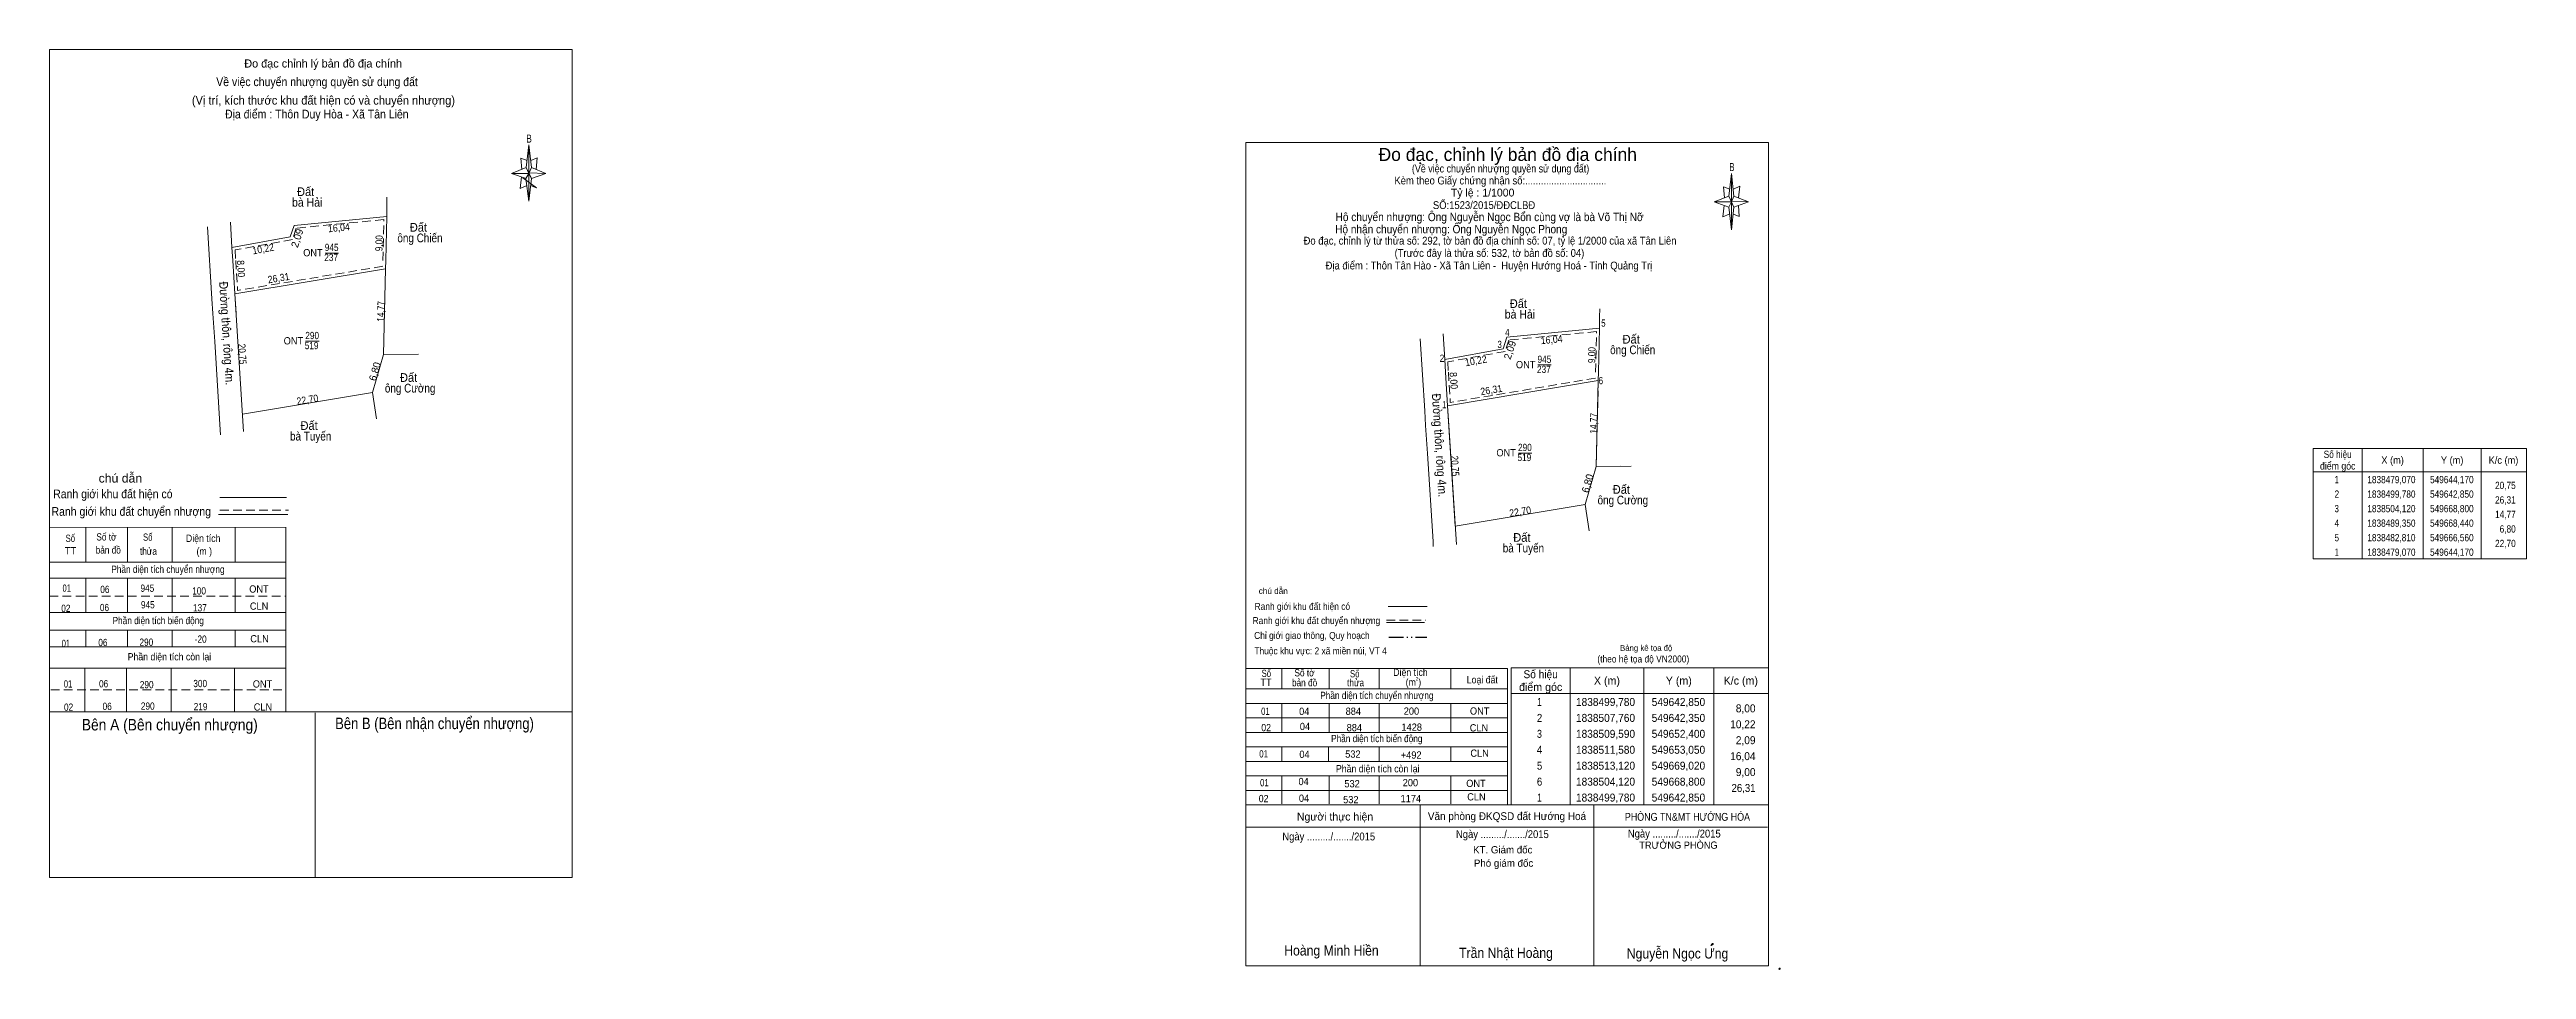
# Model space of a CAD drawing. Header units: metres. Extents: x 549402 to 549829, y 1838403 to 1838561.
import ezdxf
from ezdxf.enums import TextEntityAlignment as Align

# ---------------------------------------------------------------- set-up
doc = ezdxf.new("R2010")
doc.units = ezdxf.units.M
doc.header["$LTSCALE"] = 0.5
doc.header["$PDMODE"] = 32
doc.header["$PDSIZE"] = 0.25
doc.linetypes.add('DASH_DOUBLE_DOT', pattern=[9.2, 5, -1.2, 0.3, -1.2, 0.3, -1.2])
doc.linetypes.add('MEDIUM_DASHED', pattern=[4.5, 3, -1.5])
for name, color, linetype, lineweight in [('1', 7, 'Continuous', 13), ('10', 7, 'Continuous', 13), ('12', 7, 'Continuous', 13), ('15', 7, 'Continuous', 13), ('17', 7, 'Continuous', 13), ('18', 7, 'Continuous', 13), ('21', 7, 'Continuous', 13), ('63', 7, 'Continuous', 13)]:
    doc.layers.add(name, color=color, linetype=linetype, lineweight=lineweight)
doc.layers.add('20', color=7, linetype='Continuous')

msp = doc.modelspace()

# ---------------------------------------------------------------- hatches: boundary and pattern name
at = {"layer": '21'}
msp.add_hatch(color=256, dxfattribs=at).paths.add_polyline_path([(549688.51, 1838407.04), (549688.55, 1838407.08), (549688.57, 1838407.12), (549688.53, 1838407.16), (549688.49, 1838407.18), (549688.45, 1838407.16), (549688.41, 1838407.14), (549688.15, 1838406.84), (549688.21, 1838406.84)])

# ---------------------------------------------------------------- linework, layer by layer
at = {"layer": '1'}
for points in [[(549433.68, 1838524.82), (549433.54, 1838527.03), (549443.59, 1838528.86), (549444.24, 1838530.85), (549460.21, 1838532.39), (549460.02, 1838524.82)], [(549433.68, 1838524.82), (549433.54, 1838527.03), (549443.59, 1838528.86), (549444.24, 1838530.85), (549460.21, 1838532.39), (549460.02, 1838524.82)], [(549460.02, 1838524.82), (549459.99, 1838523.39), (549434.04, 1838519.05), (549433.68, 1838524.82)], [(549460.02, 1838524.82), (549459.99, 1838523.39), (549434.04, 1838519.05), (549433.68, 1838524.82)], [(549435.55, 1838495.38), (549434.04, 1838519.05), (549459.99, 1838523.39), (549459.63, 1838508.62), (549457.75, 1838502.08), (549435.36, 1838498.34)], [(549642.49, 1838505.55), (549642.35, 1838507.76), (549652.4, 1838509.59), (549653.05, 1838511.58), (549669.02, 1838513.12), (549668.83, 1838505.55)], [(549642.49, 1838505.55), (549642.35, 1838507.76), (549652.4, 1838509.59), (549653.05, 1838511.58), (549669.02, 1838513.12), (549668.83, 1838505.55)], [(549668.83, 1838505.55), (549668.8, 1838504.12), (549642.85, 1838499.78), (549642.49, 1838505.55)], [(549668.83, 1838505.55), (549668.8, 1838504.12), (549642.85, 1838499.78), (549642.49, 1838505.55)]]:
    msp.add_lwpolyline(points, dxfattribs=at)
msp.add_lwpolyline([(549644.17, 1838479.07), (549642.85, 1838499.78), (549668.8, 1838504.12), (549668.44, 1838489.35), (549666.56, 1838482.81)], close=True, dxfattribs=at)
at = {"layer": '10'}
for p, q in [((549460.21, 1838532.39), (549460.22, 1838534.36)), ((549460.21, 1838532.39), (549460.22, 1838534.36)), ((549460.21, 1838532.39), (549460.22, 1838534.36)), ((549460.22, 1838534.36), (549460.23, 1838535.72)), ((549460.02, 1838524.82), (549460.21, 1838532.39)), ((549459.99, 1838523.39), (549460.02, 1838524.82)), ((549668.83, 1838505.55), (549669.02, 1838513.12)), ((549669.02, 1838513.12), (549669.03, 1838515.09)), ((549669.02, 1838513.12), (549669.03, 1838515.09)), ((549669.02, 1838513.12), (549669.03, 1838515.09)), ((549669.03, 1838515.09), (549669.04, 1838516.45)), ((549457.75, 1838502.08), (549459.63, 1838508.62)), ((549457.75, 1838502.08), (549459.63, 1838508.62)), ((549465.63, 1838508.66), (549459.63, 1838508.62)), ((549668.61, 1838496.41), (549668.8, 1838504.12)), ((549668.8, 1838504.12), (549668.83, 1838505.55)), ((549457.75, 1838502.08), (549458.43, 1838497.53)), ((549457.75, 1838502.08), (549458.43, 1838497.53)), ((549457.75, 1838502.08), (549458.43, 1838497.53)), ((549668.61, 1838496.41), (549668.76, 1838502.34)), ((549666.56, 1838482.81), (549668.44, 1838489.35)), ((549666.56, 1838482.81), (549668.44, 1838489.35)), ((549674.44, 1838489.39), (549668.44, 1838489.35)), ((549674.44, 1838489.39), (549668.44, 1838489.35)), ((549672.58, 1838489.38), (549668.44, 1838489.35)), ((549666.56, 1838482.81), (549667.24, 1838478.26)), ((549666.56, 1838482.81), (549667.24, 1838478.26)), ((549666.56, 1838482.81), (549667.24, 1838478.26))]:
    msp.add_line(p, q, dxfattribs=at)
at = {"layer": '10', "linetype": 'MEDIUM_DASHED'}
for p, q in [((549459.53, 1838524.82), (549459.7, 1838531.84)), ((549668.34, 1838505.55), (549668.51, 1838512.57))]:
    msp.add_line(p, q, dxfattribs=at)
at = {"layer": '10'}
for points in [[(549460.21, 1838532.39), (549444.24, 1838530.85), (549443.59, 1838528.86), (549433.54, 1838527.03)], [(549669.02, 1838513.12), (549653.05, 1838511.58), (549652.4, 1838509.59), (549642.35, 1838507.76)], [(549435.36, 1838498.34), (549457.75, 1838502.08), (549459.63, 1838508.62)], [(549668.44, 1838489.35), (549668.49, 1838491.57), (549668.61, 1838496.41)], [(549668.44, 1838489.35), (549668.49, 1838491.57), (549668.61, 1838496.41)], [(549644.17, 1838479.07), (549666.56, 1838482.81), (549668.44, 1838489.35)]]:
    msp.add_lwpolyline(points, dxfattribs=at)
at = {"layer": '10', "linetype": 'MEDIUM_DASHED'}
for points in [[(549459.7, 1838531.84), (549444.61, 1838530.38), (549443.97, 1838528.42), (549434.07, 1838526.62)], [(549668.51, 1838512.57), (549653.42, 1838511.11), (549652.78, 1838509.15), (549642.88, 1838507.35)]]:
    msp.add_lwpolyline(points, dxfattribs=at)
at = {"layer": '12'}
msp.add_line((549402.13, 1838418.58), (549492.13, 1838418.58), dxfattribs=at)
at = {"layer": '15'}
for p, q in [((549449.59, 1838526.09), (549451.9, 1838526.09)), ((549459.99, 1838523.39), (549434.04, 1838519.05)), ((549446.23, 1838510.92), (549448.54, 1838510.92)), ((549668.8, 1838504.12), (549642.85, 1838499.78)), ((549658.4, 1838506.82), (549660.71, 1838506.82)), ((549655.04, 1838491.65), (549657.35, 1838491.65))]:
    msp.add_line(p, q, dxfattribs=at)
at = {"layer": '15', "linetype": 'MEDIUM_DASHED'}
for p, q in [((549459.5, 1838523.81), (549434.51, 1838519.63)), ((549668.31, 1838504.54), (549643.32, 1838500.36))]:
    msp.add_line(p, q, dxfattribs=at)
at = {"layer": '17'}
for p, q in [((549402.13, 1838418.58), (549402.13, 1838561.13)), ((549484.19, 1838540.8), (549484.65, 1838544.7)), ((549484.19, 1838538.9), (549481.69, 1838539.8)), ((549483.62, 1838539.02), (549485.99, 1838537.3)), ((549485.09, 1838538.9), (549484.65, 1838535)), ((549485.09, 1838540.8), (549487.59, 1838539.8)), ((549485.99, 1838537.3), (549484.95, 1838537.7)), ((549431.45, 1838484), (549442.95, 1838484)), ((549442.88, 1838478.84), (549402.2, 1838478.86)), ((549408.36, 1838478.84), (549408.36, 1838472.88)), ((549415.56, 1838478.84), (549415.56, 1838472.88)), ((549423.24, 1838478.84), (549423.24, 1838472.88)), ((549431.24, 1838481.09), (549443.14, 1838481.09)), ((549434.12, 1838478.84), (549434.12, 1838472.88)), ((549442.81, 1838478.84), (549442.81, 1838447.07)), ((549402.13, 1838470.1), (549442.81, 1838470.1)), ((549402.2, 1838472.88), (549442.81, 1838472.88)), ((549408.36, 1838470.1), (549408.36, 1838464.2)), ((549415.56, 1838470.1), (549415.56, 1838464.2)), ((549423.24, 1838470.1), (549423.24, 1838464.2)), ((549434.12, 1838470.1), (549434.12, 1838464.2)), ((549402.2, 1838464.2), (549442.75, 1838464.2)), ((549402.13, 1838461.16), (549442.81, 1838461.16)), ((549402.13, 1838458.27), (549442.68, 1838458.27)), ((549408.36, 1838461.16), (549408.36, 1838458.27)), ((549415.56, 1838461.16), (549415.56, 1838458.27)), ((549423.24, 1838461.16), (549423.24, 1838458.27)), ((549434.12, 1838461.16), (549434.12, 1838458.27)), ((549402.13, 1838454.62), (549442.81, 1838454.62)), ((549408.18, 1838454.62), (549408.18, 1838447.07)), ((549415.4, 1838454.62), (549415.4, 1838447.07)), ((549423.06, 1838454.62), (549423.06, 1838447.07)), ((549433.96, 1838454.62), (549433.96, 1838447.07)), ((549402.13, 1838447.07), (549492.13, 1838447.07)), ((549447.88, 1838446.9), (549447.88, 1838418.6))]:
    msp.add_line(p, q, dxfattribs=at)
at = {"layer": '17', "linetype": 'MEDIUM_DASHED'}
for p, q in [((549431.48, 1838481.82), (549443.28, 1838481.82)), ((549402.13, 1838466.98), (549442.81, 1838466.98)), ((549402.36, 1838450.88), (549442.81, 1838450.88))]:
    msp.add_line(p, q, dxfattribs=at)
at = {"layer": '17'}
for points in [[(549402.13, 1838561.13), (549492.13, 1838561.13), (549492.13, 1838418.58)], [(549484.99, 1838542), (549486.09, 1838542.5), (549485.89, 1838540.5)], [(549484.65, 1838539.8), (549484.19, 1838540.8), (549481.69, 1838539.8)], [(549483.39, 1838539.2), (549483.19, 1838537.2), (549484.29, 1838537.7)], [(549484.35, 1838542), (549483.29, 1838542.4), (549483.45, 1838540.5)], [(549484.65, 1838539.8), (549485.09, 1838538.9), (549487.59, 1838539.8)]]:
    msp.add_lwpolyline(points, dxfattribs=at)
for points in [[(549484.65, 1838544.7), (549485.09, 1838540.8), (549484.65, 1838539.8)], [(549484.65, 1838539.8), (549481.69, 1838539.8), (549484.19, 1838540.8), (549485.09, 1838538.9), (549487.59, 1838539.8), (549484.65, 1838539.9)], [(549484.65, 1838539.8), (549484.65, 1838535), (549484.15, 1838538.9)]]:
    msp.add_lwpolyline(points, close=True, dxfattribs=at)
at = {"layer": '18'}
for p, q in [((549433.26, 1838531.42), (549433.54, 1838527.03)), ((549434.04, 1838519.05), (549434.25, 1838515.68)), ((549430.26, 1838515.68), (549430.57, 1838510.84)), ((549430.57, 1838510.84), (549431.53, 1838495.66)), ((549642.07, 1838512.15), (549642.35, 1838507.76)), ((549431.53, 1838495.66), (549431.58, 1838494.8)), ((549639.07, 1838496.41), (549639.38, 1838491.57)), ((549642.85, 1838499.78), (549643.06, 1838496.41)), ((549643.06, 1838496.41), (549644.37, 1838475.87)), ((549639.38, 1838491.57), (549640.34, 1838476.39)), ((549640.34, 1838476.39), (549640.39, 1838475.53))]:
    msp.add_line(p, q, dxfattribs=at)
for points in [[(549429.31, 1838530.6), (549430.1, 1838518.19), (549430.26, 1838515.68)], [(549433.54, 1838527.03), (549433.68, 1838524.82), (549434.04, 1838519.05)], [(549638.12, 1838511.33), (549638.91, 1838498.92), (549639.07, 1838496.41)], [(549642.35, 1838507.76), (549642.49, 1838505.55), (549642.85, 1838499.78)]]:
    msp.add_lwpolyline(points, dxfattribs=at)
at = {"layer": '18', "linetype": 'MEDIUM_DASHED'}
for points in [[(549434.07, 1838526.62), (549434.18, 1838524.82), (549434.51, 1838519.63)], [(549642.88, 1838507.35), (549642.99, 1838505.55), (549643.32, 1838500.36)]]:
    msp.add_lwpolyline(points, dxfattribs=at)
at = {"layer": '21'}
for p, q in [((549691.25, 1838535.9), (549691.75, 1838539.8)), ((549691.25, 1838534), (549688.75, 1838534.9)), ((549692.15, 1838534), (549691.75, 1838530.1)), ((549692.15, 1838535.9), (549694.65, 1838534.9)), ((549692.95, 1838534.3), (549693.05, 1838532.4)), ((549693.05, 1838532.4), (549692.05, 1838532.8)), ((549632.32, 1838462.48), (549638.9, 1838462.48)), ((549632.62, 1838465.2), (549639.34, 1838465.2)), ((549608.11, 1838454.54), (549653.19, 1838454.54)), ((549614.29, 1838454.54), (549614.29, 1838451.12)), ((549622.43, 1838454.54), (549622.43, 1838451.04)), ((549631.09, 1838454.54), (549631.09, 1838451.04)), ((549643.39, 1838454.54), (549643.39, 1838451.04)), ((549653.19, 1838454.54), (549653.19, 1838431.04)), ((549608.11, 1838451.04), (549653.19, 1838451.04)), ((549608.11, 1838448.54), (549653.19, 1838448.54)), ((549608.11, 1838446.04), (549653.19, 1838446.04)), ((549614.29, 1838448.54), (549614.29, 1838443.54)), ((549622.43, 1838448.54), (549622.43, 1838443.54)), ((549631.09, 1838448.54), (549631.09, 1838443.54)), ((549643.39, 1838448.54), (549643.39, 1838443.54)), ((549608.11, 1838443.54), (549653.19, 1838443.54)), ((549608.11, 1838441.04), (549653.19, 1838441.04)), ((549614.29, 1838441.04), (549614.29, 1838438.54)), ((549622.33, 1838441.04), (549622.33, 1838438.54)), ((549631.09, 1838441.04), (549631.09, 1838438.54)), ((549643.39, 1838441.04), (549643.39, 1838438.54)), ((549608.11, 1838438.54), (549653.19, 1838438.54)), ((549608.11, 1838436.04), (549653.19, 1838436.04)), ((549614.29, 1838436.04), (549614.29, 1838431.22)), ((549622.43, 1838436.04), (549622.43, 1838431.22)), ((549631.09, 1838436.04), (549631.09, 1838431.22)), ((549643.39, 1838436.04), (549643.39, 1838431.22)), ((549608.11, 1838433.54), (549653.19, 1838433.54)), ((549608.11, 1838431.04), (549698.11, 1838431.04)), ((549638.11, 1838431.04), (549638.11, 1838403.34)), ((549668.01, 1838431.04), (549668.01, 1838403.34)), ((549608.11, 1838427.24), (549697.91, 1838427.24))]:
    msp.add_line(p, q, dxfattribs=at)
at = {"layer": '21', "linetype": 'MEDIUM_DASHED'}
msp.add_line((549632.32, 1838462.88), (549639.11, 1838462.88), dxfattribs=at)
at = {"layer": '21', "linetype": 'DASH_DOUBLE_DOT', "lineweight": 25}
msp.add_line((549632.74, 1838459.94), (549639.28, 1838459.94), dxfattribs=at)
at = {"layer": '21'}
for points in [[(549608.11, 1838545.14), (549698.11, 1838545.14), (549698.11, 1838403.34), (549608.11, 1838403.34)], [(549691.75, 1838539.8), (549692.15, 1838535.9), (549691.75, 1838534.9)], [(549691.75, 1838534.9), (549688.75, 1838534.9), (549691.25, 1838535.9), (549692.15, 1838534), (549694.65, 1838534.9), (549691.75, 1838535)], [(549691.75, 1838534.9), (549691.75, 1838530.1), (549691.25, 1838534)], [(549688.51, 1838407.04), (549688.55, 1838407.08), (549688.57, 1838407.12), (549688.53, 1838407.16), (549688.49, 1838407.18), (549688.45, 1838407.16), (549688.41, 1838407.14), (549688.15, 1838406.84), (549688.21, 1838406.84)]]:
    msp.add_lwpolyline(points, close=True, dxfattribs=at)
for points in [[(549691.75, 1838534.9), (549691.25, 1838535.9), (549688.75, 1838534.9)], [(549690.45, 1838534.3), (549690.25, 1838532.3), (549691.35, 1838532.8)], [(549691.45, 1838537.1), (549690.35, 1838537.5), (549690.55, 1838535.6)], [(549691.75, 1838534.9), (549692.15, 1838534), (549694.65, 1838534.9)], [(549692.05, 1838537.1), (549693.15, 1838537.6), (549692.95, 1838535.6)]]:
    msp.add_lwpolyline(points, dxfattribs=at)
msp.add_point((549700.01, 1838402.84), dxfattribs=at)
at = {"layer": '63'}
for p, q in [((549800.31, 1838492.42), (549800.31, 1838473.42)), ((549810.81, 1838492.42), (549810.81, 1838473.42)), ((549820.81, 1838492.42), (549820.81, 1838473.42)), ((549791.91, 1838488.42), (549828.61, 1838488.42)), ((549663.95, 1838454.64), (549663.95, 1838431.05)), ((549676.62, 1838454.64), (549676.62, 1838431.05)), ((549688.69, 1838454.64), (549688.69, 1838431.05)), ((549653.81, 1838450.25), (549698.11, 1838450.25))]:
    msp.add_line(p, q, dxfattribs=at)
for points in [[(549791.91, 1838492.42), (549828.61, 1838492.42), (549828.61, 1838473.42), (549791.91, 1838473.42)], [(549653.81, 1838454.64), (549698.11, 1838454.64), (549698.11, 1838431.05), (549653.81, 1838431.05)]]:
    msp.add_lwpolyline(points, close=True, dxfattribs=at)

# ---------------------------------------------------------------- texts
at = {"layer": '1'}
for s, width, p in [('ONT', 0.95, (549447.48, 1838525.52)), ('237', 0.85, (549450.615, 1838524.7)), ('945', 0.85, (549450.705, 1838526.43)), ('ONT', 0.95, (549444.12, 1838510.35)), ('519', 0.85, (549447.26, 1838509.53)), ('290', 0.85, (549447.35, 1838511.26)), ('945', 0.85, (549659.515, 1838507.16)), ('ONT', 0.95, (549656.29, 1838506.25)), ('237', 0.85, (549659.425, 1838505.43)), ('ONT', 0.95, (549652.93, 1838491.08)), ('519', 0.85, (549656.07, 1838490.26)), ('290', 0.85, (549656.16, 1838491.99))]:
    msp.add_text(s, height=1.25, dxfattribs=dict(at, width=width)).set_placement(p, align=Align.CENTER)
at = {"layer": '15'}
for s, width, p in [('bà Hải', 0.9, (549446.495, 1838534.07)), ('Đất ', 0.95, (549446.49, 1838535.9)), ('Đất ', 0.95, (549465.91, 1838529.77)), ('ông Chiến', 0.85, (549465.91, 1838527.94)), ('Đất ', 0.95, (549655.3, 1838516.63)), ('bà Hải', 0.9, (549655.305, 1838514.8)), ('ông Chiến', 0.85, (549674.72, 1838508.67)), ('Đất ', 0.95, (549674.72, 1838510.5)), ('Đất ', 0.95, (549464.22, 1838503.9)), ('ông Cường', 0.85, (549464.22, 1838502.07)), ('Đất ', 0.95, (549447.09, 1838495.63)), ('bà Tuyến', 0.85, (549447.095, 1838493.8)), ('ông Cường', 0.85, (549673.03, 1838482.8)), ('Đất ', 0.95, (549673.03, 1838484.63)), ('bà Tuyến', 0.85, (549655.905, 1838474.53)), ('Đất ', 0.95, (549655.9, 1838476.36))]:
    msp.add_text(s, height=1.5, dxfattribs=dict(at, width=width)).set_placement(p, align=Align.CENTER)
at = {"layer": '15', "width": 0.9}
for p in [(549431.8948, 1838512.2179), (549640.7048, 1838492.9479)]:
    msp.add_text('Đường thôn, rông 4m.', height=1.5, rotation=273.665, dxfattribs=at).set_placement(p, align=Align.CENTER)
at = {"layer": '17'}
msp.add_text('Đo đạc chỉnh lý bản đồ địa chính', height=1.4, dxfattribs=at).set_placement((549449.24, 1838558.03), align=Align.CENTER)
for s, height, width, p in [('Về việc chuyển nhượng quyền sử dụng đất', 1.5, 0.9, (549448.185, 1838554.83)), ('B', 1.378, 0.75, (549484.7, 1838545.1)), ('chú dẫn', 1.5, 1.05, (549414.33, 1838486.56)), ('Ranh giới khu đất hiện có ', 1.5, 0.9, (549413.285, 1838483.86)), ('Ranh giới khu đất chuyển nhượng', 1.5, 0.9, (549416.2, 1838480.84)), ('TT', 1.25, 0.95, (549405.73, 1838474.2)), ('Số', 1.25, 0.8, (549405.71, 1838476.34)), ('bản đồ', 1.25, 0.85, (549412.24, 1838474.33)), ('Số tờ', 1.25, 0.85, (549411.925, 1838476.58)), ('thửa', 1.25, 0.85, (549419.16, 1838474.12)), ('Số', 1.25, 0.8, (549419.04, 1838476.54)), ('Diện tích', 1.25, 0.9, (549428.585, 1838476.34)), ('(m )', 1.25, 0.9, (549428.775, 1838474.12)), ('Phần diện tích chuyển nhượng', 1.25, 0.85, (549422.52, 1838471)), ('01', 1.25, 0.75, (549405.085, 1838467.76)), ('06', 1.25, 0.85, (549411.66, 1838467.54)), ('945', 1.25, 0.85, (549418.975, 1838467.75)), ('945', 1.25, 0.85, (549419.055, 1838464.9)), ('100', 1.25, 0.85, (549427.88, 1838467.28)), ('ONT', 1.25, 0.95, (549438.19, 1838467.61)), ('CLN', 1.25, 0.95, (549438.215, 1838464.66)), ('02', 1.25, 0.85, (549404.94, 1838464.28)), ('06', 1.25, 0.85, (549411.59, 1838464.42)), ('Phần diện tích biến động', 1.25, 0.85, (549420.845, 1838462.18)), ('137', 1.25, 0.85, (549428.015, 1838464.38)), ('01', 1.25, 0.75, (549404.945, 1838458.24)), ('06', 1.25, 0.85, (549411.32, 1838458.4)), ('Phần diện tích còn lại', 1.25, 0.9, (549422.77, 1838455.94)), ('290', 1.25, 0.85, (549418.8, 1838458.45)), ('-20', 1.25, 0.85, (549428.155, 1838458.98)), ('CLN', 1.25, 0.95, (549438.285, 1838459.04)), ('01', 1.25, 0.75, (549405.315, 1838451.26)), ('06', 1.25, 0.85, (549411.44, 1838451.3)), ('06', 1.25, 0.85, (549412.06, 1838447.4)), ('290', 1.25, 0.85, (549418.86, 1838451.14)), ('290', 1.25, 0.85, (549419.04, 1838447.45)), ('300', 1.25, 0.85, (549428.07, 1838451.33)), ('ONT', 1.25, 0.95, (549438.8, 1838451.26)), ('02', 1.25, 0.85, (549405.41, 1838447.26)), ('Bên A (Bên chuyển nhượng)', 1.97, 0.9, (549422.835, 1838443.88)), ('219', 1.25, 0.85, (549428.14, 1838447.36)), ('CLN', 1.25, 0.95, (549438.875, 1838447.29)), ('Bên B (Bên nhận chuyển nhượng)', 1.97, 0.85, (549468.42, 1838444.1))]:
    msp.add_text(s, height=height, dxfattribs=dict(at, width=width)).set_placement(p, align=Align.CENTER)
at = {"layer": '17', "width": 0.95}
msp.add_text('(Vị trí, kích thước khu đất hiện có và chuyển nhượng)', height=1.5, dxfattribs=at).set_placement((549426.64, 1838551.64))
at = {"layer": '20', "width": 0.9}
msp.add_text('Địa điểm : Thôn Duy Hòa - Xã Tân Liên', height=1.5, dxfattribs=at).set_placement((549448.15, 1838549.26), align=Align.CENTER)
at = {"layer": '21'}
for s, height, p in [('Đo đạc, chỉnh lý bản đồ địa chính', 2.25, (549653.21, 1838541.94)), ('Tỷ lệ : 1/1000', 1.35, (549648.885, 1838535.82)), ('Bảng kê tọa độ', 1, (549677.045, 1838457.58)), ('Người thực hiện', 1.35, (549623.47, 1838428.36)), ('KT. Giám đốc', 1.25, (549652.345, 1838422.7)), ('Phó giám đốc', 1.25, (549652.49, 1838420.4))]:
    msp.add_text(s, height=height, dxfattribs=at).set_placement(p, align=Align.CENTER)
for s, height, width, p in [('Kèm theo Giấy chứng nhận số:...............................', 1.35, 0.9, (549651.94, 1838537.9)), ('(Về việc chuyển nhượng quyền sử dụng đất)', 1.35, 0.85, (549651.97, 1838539.96)), ('B', 1.378, 0.75, (549691.8, 1838540.2)), ('SỐ:1523/2015/ĐĐCLBĐ', 1.35, 0.9, (549649.13, 1838533.66)), ('Đo đạc, chỉnh lý từ thửa số: 292, tờ bản đồ địa chính số: 07, tỷ lệ 1/2000 của xã Tân Liên', 1.35, 0.9, (549650.155, 1838527.54)), ('(Trước đây là thửa số: 532, tờ bản đồ số: 04)', 1.35, 0.9, (549650.055, 1838525.42)), ('Địa điểm : Thôn Tân Hào - Xã Tân Liên -  Huyện Hướng Hoá - Tỉnh Quảng Trị ', 1.35, 0.9, (549650.195, 1838523.26)), ('Ranh giới khu đất hiện có ', 1.2, 0.9, (549618.035, 1838464.64)), ('chú dẫn', 0.9998, 1.05, (549612.83, 1838467.4)), ('Ranh giới khu đất chuyển nhượng', 1.2, 0.9, (549620.26, 1838462.19)), ('Thuộc khu vực: 2 xã miền núi, VT 4', 1.2, 0.9, (549620.98, 1838456.98)), ('Chỉ giới giao thông, Quy hoạch', 1.2, 0.9, (549619.49, 1838459.64)), ('Số', 1.25, 0.8, (549611.64, 1838453.08)), ('Số tờ', 1.25, 0.85, (549618.215, 1838453.18)), ('Số', 1.25, 0.8, (549626.86, 1838453.02)), ('Diện tích', 1.25, 0.9, (549636.455, 1838453.26)), ('2', 0.625, 0.8, (549637.58, 1838452.44)), ('Loại đất', 1.25, 0.9, (549648.825, 1838451.98)), ('(theo hệ tọa độ VN2000)', 1.2, 0.9, (549676.55, 1838455.58)), ('TT', 1.25, 0.95, (549611.59, 1838451.54)), ('bản đồ', 1.25, 0.85, (549618.23, 1838451.48)), ('Phần diện tích chuyển nhượng', 1.25, 0.85, (549630.67, 1838449.28)), ('thửa', 1.25, 0.85, (549627.01, 1838451.48)), ('(m )', 1.25, 0.9, (549636.965, 1838451.56)), ('01', 1.25, 0.8, (549611.485, 1838446.56)), ('02', 1.25, 0.9, (549611.61, 1838443.74)), ('04', 1.25, 0.95, (549618.17, 1838446.54)), ('04', 1.25, 0.95, (549618.29, 1838443.94)), ('884', 1.25, 0.95, (549626.615, 1838446.56)), ('884', 1.25, 0.95, (549626.795, 1838443.74)), ('1428', 1.25, 0.95, (549636.67, 1838443.82)), ('200', 1.25, 0.95, (549636.625, 1838446.58)), ('CLN', 1.25, 0.95, (549648.255, 1838443.7)), ('ONT', 1.25, 0.95, (549648.37, 1838446.6)), ('01', 1.25, 0.8, (549611.165, 1838439.22)), ('04', 1.25, 0.95, (549618.21, 1838439.14)), ('Phần diện tích biến động', 1.25, 0.85, (549630.655, 1838441.86)), ('532', 1.25, 0.95, (549626.545, 1838439.18)), ('+492', 1.25, 0.95, (549636.58, 1838439.02)), ('CLN', 1.25, 0.95, (549648.365, 1838439.34)), ('Phần diện tích còn lại', 1.25, 0.9, (549630.82, 1838436.66)), ('02', 1.25, 0.9, (549611.17, 1838431.52)), ('01', 1.25, 0.8, (549611.305, 1838434.26)), ('04', 1.25, 0.95, (549618.06, 1838434.46)), ('04', 1.25, 0.95, (549618.13, 1838431.58)), ('532', 1.25, 0.95, (549626.185, 1838431.34)), ('532', 1.25, 0.95, (549626.405, 1838434.08)), ('1174', 1.25, 0.95, (549636.52, 1838431.52)), ('200', 1.25, 0.95, (549636.445, 1838434.26)), ('ONT', 1.25, 0.95, (549647.73, 1838434.14)), ('CLN', 1.25, 0.95, (549647.815, 1838431.82)), ('Văn phòng ĐKQSD đất Hướng Hoá', 1.35, 0.95, (549653.075, 1838428.44)), ('PHÒNG TN&MT HƯỚNG HÓA', 1.35, 0.85, (549684.145, 1838428.32)), ('Ngày ........./......./2015', 1.35, 0.9, (549622.38, 1838424.94)), ('Ngày ........./......./2015', 1.35, 0.9, (549652.28, 1838425.34)), ('Ngày ........./......./2015', 1.35, 0.9, (549681.88, 1838425.44)), ('TRƯỞNG PHÒNG', 1.25, 0.95, (549682.595, 1838423.5)), ('Hoàng Minh Hiền', 1.75, 0.9, (549622.85, 1838405.12)), ('Trần Nhật Hoàng', 1.75, 0.9, (549652.905, 1838404.7)), ('Nguyễn Ngọc Ưng', 1.75, 0.9, (549682.44, 1838404.6))]:
    msp.add_text(s, height=height, dxfattribs=dict(at, width=width)).set_placement(p, align=Align.CENTER)
at = {"layer": '21', "width": 0.9}
for s, p in [('Hộ nhận chuyển nhượng: Ông Nguyễn Ngọc Phong', (549623.49, 1838529.48)), ('Hộ chuyển nhượng: Ông Nguyễn Ngọc Bổn cùng vợ là bà Võ Thị Nỡ', (549623.57, 1838531.58))]:
    msp.add_text(s, height=1.44, dxfattribs=at).set_placement(p)
at = {"layer": '63'}
for s, rotation, p in [('2,09', 71.911, (549445.3668, 1838528.4509)), ('2,09', 71.911, (549654.1768, 1838509.1809)), ('6,80', 73.962, (549458.7376, 1838505.5223)), ('6,80', 73.962, (549667.5476, 1838486.2523))]:
    msp.add_text(s, height=1.25, rotation=rotation, dxfattribs=at).set_placement(p, align=Align.CENTER)
for s, rotation, width, p in [('16,04', 5.508, 0.9, (549452.005, 1838529.8298)), ('10,22', 10.32, 0.9, (549439.033, 1838526.1847)), ('9,00', 88.6, 0.85, (549459.4847, 1838527.7697)), ('8,00', 273.585, 0.9, (549434.4803, 1838523.3491)), ('26,31', 9.495, 0.9, (549441.6719, 1838521.1647)), ('14,77', 88.604, 0.85, (549459.814, 1838516.0248)), ('20,75', 273.647, 0.85, (549434.7063, 1838508.6548)), ('10,22', 10.32, 0.9, (549647.843, 1838506.9147)), ('16,04', 5.508, 0.9, (549660.815, 1838510.5598)), ('9,00', 88.6, 0.85, (549668.2947, 1838508.4997)), ('8,00', 273.585, 0.9, (549643.2903, 1838504.0791)), ('22,70', 9.483, 0.9, (549446.642, 1838500.226)), ('26,31', 9.495, 0.9, (549650.4819, 1838501.8947)), ('14,77', 88.604, 0.85, (549668.624, 1838496.7548)), ('20,75', 273.647, 0.85, (549643.5163, 1838489.3848)), ('22,70', 9.483, 0.9, (549655.452, 1838480.956))]:
    msp.add_text(s, height=1.25, rotation=rotation, dxfattribs=dict(at, width=width)).set_placement(p, align=Align.CENTER)
for s, height, width, p in [(' 4', 1.25, 0.85, (549653.53, 1838511.78)), (' 5', 1.25, 0.8, (549670.05, 1838513.4)), (' 2', 1.25, 0.85, (549642.28, 1838507.35)), (' 3', 1.25, 0.8, (549652.19, 1838509.73)), (' 6', 1.25, 0.85, (549669.63, 1838503.5)), (' 1', 1.25, 0.75, (549642.64, 1838499.36)), ('20,75', 1.25, 0.85, (549826.76, 1838485.45)), ('26,31', 1.25, 0.85, (549826.76, 1838482.95)), ('14,77', 1.25, 0.85, (549826.76, 1838480.45)), ('6,80', 1.25, 0.85, (549826.76, 1838477.95)), ('22,70', 1.25, 0.85, (549826.76, 1838475.45)), ('10,22', 1.372, 0.95, (549695.87, 1838444.25)), ('8,00', 1.372, 0.95, (549695.87, 1838446.99)), ('16,04', 1.372, 0.95, (549695.87, 1838438.76)), ('2,09', 1.372, 0.95, (549695.87, 1838441.51)), ('9,00', 1.372, 0.95, (549695.87, 1838436.02)), ('26,31', 1.372, 0.9, (549695.87, 1838433.28))]:
    msp.add_text(s, height=height, dxfattribs=dict(at, width=width)).set_placement(p, align=Align.RIGHT)
for s, height, width, p in [('Số hiệu', 1.25, 0.85, (549796.11, 1838490.8)), ('điểm góc', 1.25, 0.9, (549796.11, 1838488.8)), (' 1', 1.25, 0.75, (549795.76, 1838486.45)), ('1838479,070', 1.25, 0.85, (549805.36, 1838486.45)), ('X (m)', 1.25, 0.95, (549805.56, 1838489.8)), ('549644,170', 1.25, 0.85, (549815.76, 1838486.45)), ('Y (m)', 1.25, 0.95, (549815.815, 1838489.8)), ('K/c (m)', 1.25, 0.95, (549824.655, 1838489.8)), (' 2', 1.25, 0.85, (549795.765, 1838483.95)), ('1838499,780', 1.25, 0.85, (549805.36, 1838483.95)), ('549642,850', 1.25, 0.85, (549815.76, 1838483.95)), (' 4', 1.25, 0.85, (549795.76, 1838478.95)), (' 3', 1.25, 0.8, (549795.755, 1838481.45)), ('1838504,120', 1.25, 0.85, (549805.36, 1838481.45)), ('1838489,350', 1.25, 0.85, (549805.36, 1838478.95)), ('549668,800', 1.25, 0.85, (549815.76, 1838481.45)), ('549668,440', 1.25, 0.85, (549815.76, 1838478.95)), (' 5', 1.25, 0.8, (549795.765, 1838476.45)), (' 1', 1.25, 0.75, (549795.76, 1838473.95)), ('1838482,810', 1.25, 0.85, (549805.36, 1838476.45)), ('1838479,070', 1.25, 0.85, (549805.36, 1838473.95)), ('549666,560', 1.25, 0.85, (549815.76, 1838476.45)), ('549644,170', 1.25, 0.85, (549815.76, 1838473.95)), ('Số hiệu', 1.372, 0.95, (549658.875, 1838452.87)), (' 1', 1.372, 0.8, (549658.455, 1838448.09)), ('1838499,780', 1.372, 0.95, (549670.04, 1838448.09)), ('549642,850', 1.372, 0.95, (549682.595, 1838448.09)), (' 2', 1.372, 0.9, (549658.455, 1838445.35)), ('1838507,760', 1.372, 0.95, (549670.04, 1838445.35)), ('549642,350', 1.372, 0.95, (549682.595, 1838445.35)), (' 4', 1.372, 0.95, (549658.45, 1838439.86)), (' 3', 1.372, 0.85, (549658.445, 1838442.61)), ('1838509,590', 1.372, 0.95, (549670.04, 1838442.61)), ('1838511,580', 1.372, 0.95, (549670.04, 1838439.86)), ('549652,400', 1.372, 0.95, (549682.595, 1838442.61)), ('549653,050', 1.372, 0.95, (549682.595, 1838439.86)), (' 5', 1.372, 0.9, (549658.46, 1838437.12)), ('1838513,120', 1.372, 0.95, (549670.04, 1838437.12)), ('549669,020', 1.372, 0.95, (549682.595, 1838437.12)), (' 6', 1.372, 0.9, (549658.455, 1838434.37)), (' 1', 1.372, 0.8, (549658.455, 1838431.63)), ('1838504,120', 1.372, 0.95, (549670.04, 1838434.37)), ('1838499,780', 1.372, 0.95, (549670.04, 1838431.63)), ('549668,800', 1.372, 0.95, (549682.595, 1838434.37)), ('549642,850', 1.372, 0.95, (549682.595, 1838431.63))]:
    msp.add_text(s, height=height, dxfattribs=dict(at, width=width)).set_placement(p, align=Align.CENTER)
for s, p in [('X (m)', (549670.285, 1838451.77)), ('Y (m)', (549682.66, 1838451.77)), ('K/c (m)', (549693.335, 1838451.77)), ('điểm góc', (549658.875, 1838450.67))]:
    msp.add_text(s, height=1.372, dxfattribs=at).set_placement(p, align=Align.CENTER)

doc.saveas('drawing.dxf')
